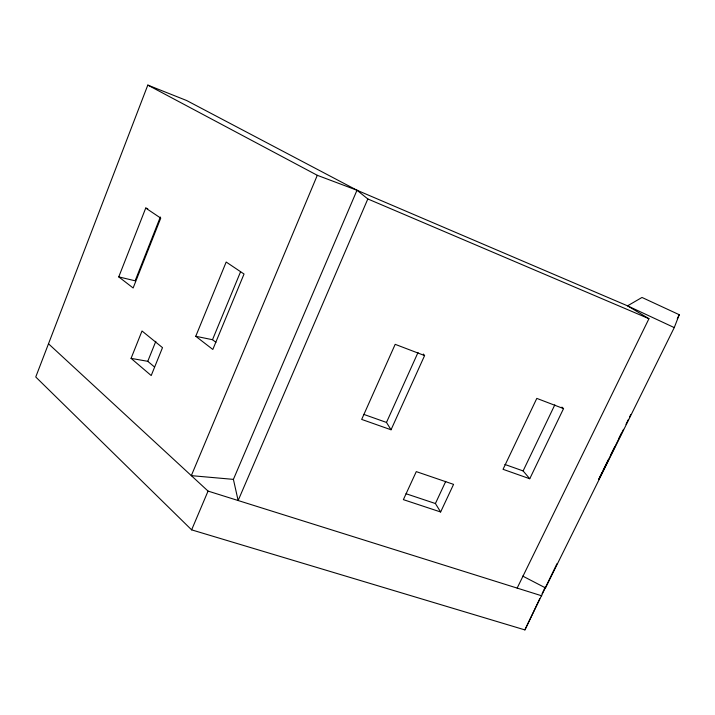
<?xml version="1.0" encoding="UTF-8"?>
<svg xmlns="http://www.w3.org/2000/svg" width="715" height="715" viewBox="0 0 715 715"><rect width="100%" height="100%" fill="white"/><g stroke="black" fill="none" stroke-linecap="round" stroke-linejoin="round"><path stroke-width="1.07" d="M556.976 563.715L524.899 629.906L191.629 529.86L35.75 376.984L147.808 85.094L186.642 100.52L356.991 190.244L627.556 305.841L674.254 327.595L545.509 587.918L522.71 576.084M674.254 327.595L679.25 314.716L641.99 297.458L627.556 305.841L648.952 318.702L517.151 588.087M145.735 208.056L160.741 218.129L133.133 287.984L118.753 276.893L145.735 208.056L147.764 208.664M160.339 217.02L135.144 280.798L118.753 276.893M131.068 358.367L142.008 330.991L162.502 347.633L151.205 375.554L131.068 358.367L147.764 361.316L154.512 366.992M147.764 361.316L155.825 341.323M195.749 336.282L226.181 262.039L244.038 274.024L212.82 349.456L195.749 336.282L212.507 339.714L215.93 342.315M212.507 339.714L240.589 271.709M317.299 175.309L191.316 475.645L233.403 479.372L356.991 190.244L317.299 175.309L147.808 85.094M191.629 529.86L208.056 491.089L48.477 343.763M356.991 190.244L367.823 198.958L238.14 500.536L233.403 479.372M423.307 354.032L424.603 355.561L391.042 429.778L386.484 422.44L418.025 352.468M629.45 417.363L630.666 414.673M600.672 475.269L598.812 479.265L623.525 429.34M440.637 511.985L403.376 499.642L416.282 471.614L453.569 484.368L440.637 511.985L435.408 503.53L445.749 481.365M524.899 629.906L539.727 598.759M542.113 593.736L545.456 586.693M561.927 407.103L563.545 408.605L529.752 478.746L523.112 470.926L554.813 404.86M677.275 318.711L679.25 314.716M601.154 474.277L602.137 472.293M603.12 470.309L608.51 459.405M610.968 454.445L614.891 446.509M618.815 438.572L621.264 433.621M625.991 424.353L628.467 419.356M208.056 491.089L541.764 595.818M406.048 493.734L435.408 503.53M391.042 429.778L361.683 419.419L395.181 344.335L424.603 355.561M529.752 478.746L503.038 469.317L536.804 398.389L563.545 408.605M363.783 414.387L386.484 422.44M504.879 464.455L523.112 470.926M367.823 198.958L648.952 318.702"/></g></svg>
